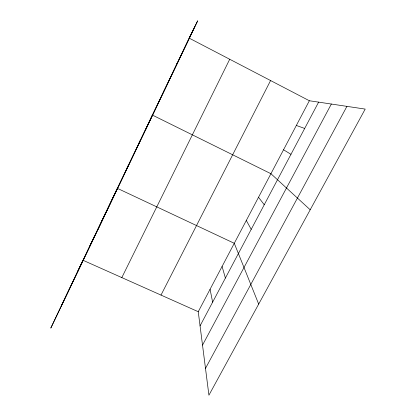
<?xml version="1.0" encoding="UTF-8"?>
<svg xmlns="http://www.w3.org/2000/svg" width="416" height="416" viewBox="0 0 416 416"><rect width="100%" height="100%" fill="white"/><g stroke="black" fill="none" stroke-linecap="round" stroke-linejoin="round"><path stroke-width="0.62" d="M164.143 90.511L164.424 89.835M145.839 129.267L152.365 115.06L270.925 173.711L310.201 209.789M138.653 143.848L140.504 139.88M126.23 169.832L128.83 164.304M97.427 230.542L117.348 188.334L234.281 243.298L258.684 304.096M89.508 246.672L94.245 236.668M101.66 221.244L105.7 212.696M77.563 271.664L190.544 35.272M61.214 306.124L194.865 26.515M121.82 277.597L229.715 59.254M161.008 295.084L270.577 80.543M176.68 64.189L177.226 63.138M198.25 311.709L309.353 100.75L365.201 109.091L208.92 395.2L198.25 311.709L82.971 260.255L50.799 328.094L197.688 20.8L189.14 38.116L309.353 100.75M200.06 325.884L318.625 102.133M202.519 345.129L331.349 104.036M205.494 368.378L346.934 106.361M296.338 125.46L304.684 128.445M283.53 149.776L290.976 154.315M258.518 197.267L264.248 204.755M246.303 220.464L251.212 229.351M222.082 266.464L225.404 278.065M210.07 289.26L212.628 302.172"/></g></svg>
